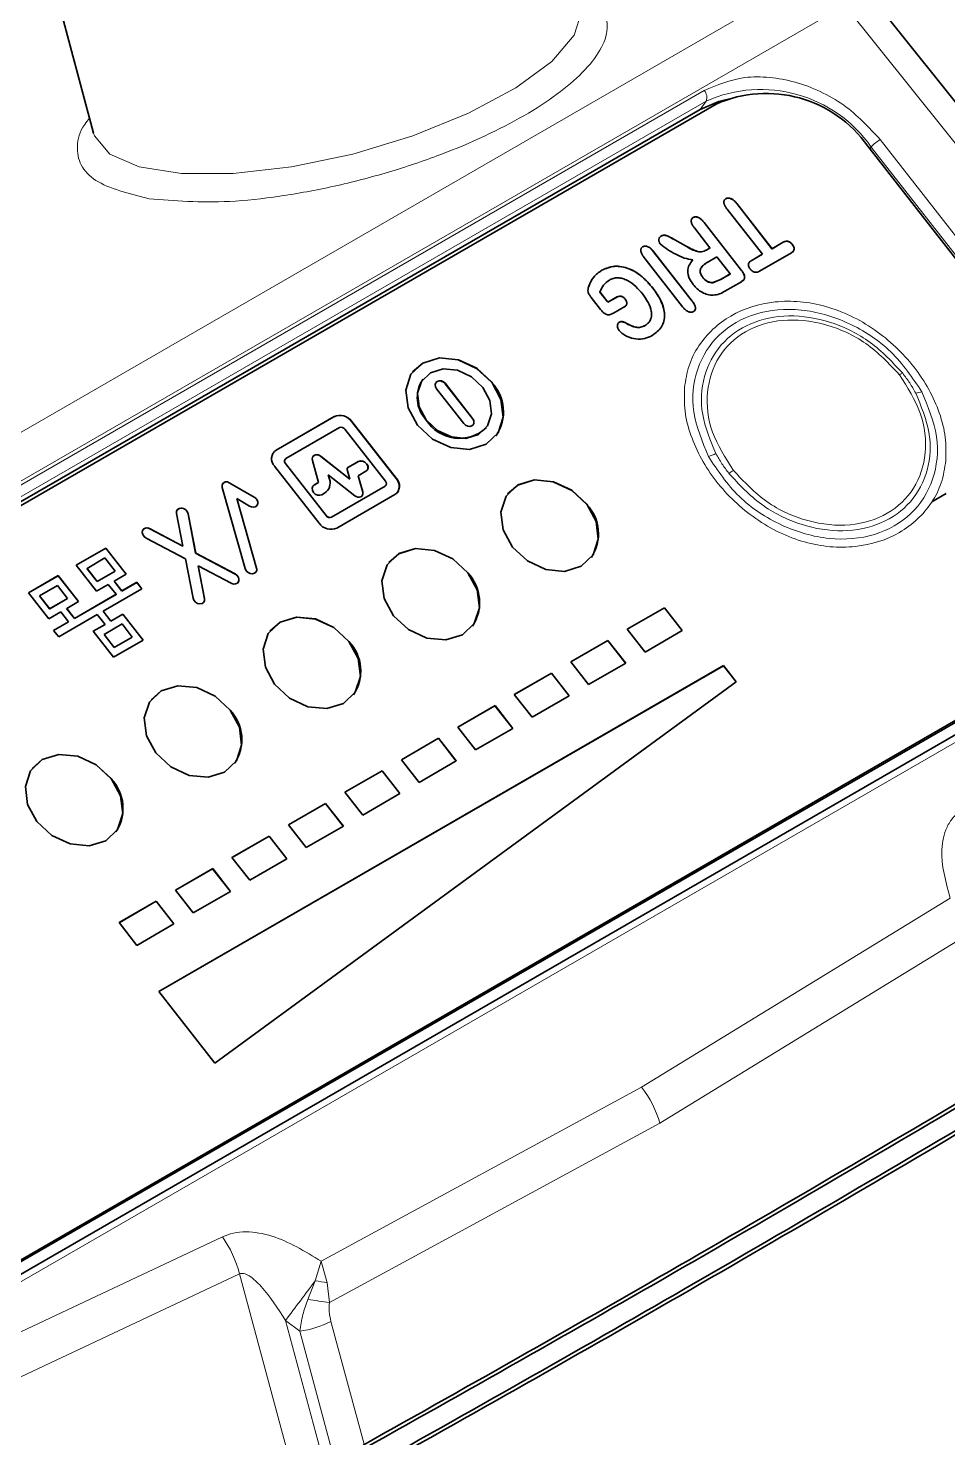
# Paper-space layout 'Blatt1' of a CAD drawing. Header units: millimetres. Extents: x 0 to 1189, y 0 to 841.
# Drawn here: x 845.31 to 849.69, y 652.9 to 659.6 of the extents above; entities that cross this region are included whole.
import ezdxf

# ---------------------------------------------------------------- set-up
doc = ezdxf.new("R2010")
doc.units = ezdxf.units.MM

psp = doc.layouts.new('Blatt1')

# ---------------------------------------------------------------- linework, layer by layer
at = {"color": 7, "linetype": 'Continuous', "lineweight": 35}
for p, q in [((845.2381, 660.5371), (845.6202, 659.1042)), ((850.1449, 658.721), (849.3197, 659.754)), ((848.5831, 659.2426), (843.0676, 656.0586)), ((848.5063, 659.2166), (842.9909, 656.0326)), ((850.5722, 657.4174), (849.3041, 659.0417)), ((848.6292, 658.7923), (848.6289, 658.7919)), ((848.6349, 658.7426), (848.8026, 658.5278)), ((848.6808, 658.7692), (848.6805, 658.7688)), ((848.8483, 658.5539), (848.6805, 658.7688)), ((848.8486, 658.5543), (848.6808, 658.7692)), ((848.4737, 658.7026), (848.4734, 658.7022)), ((848.4793, 658.6528), (848.5535, 658.5578)), ((848.5253, 658.6792), (848.5251, 658.6789)), ((848.7032, 658.4506), (848.5251, 658.6789)), ((848.7035, 658.451), (848.5253, 658.6792)), ((848.3216, 658.6148), (848.3213, 658.6144)), ((848.3856, 658.5962), (848.4364, 658.5675)), ((848.4367, 658.5679), (848.3859, 658.5965)), ((848.9014, 658.5846), (848.8483, 658.5539)), ((848.9017, 658.585), (848.8486, 658.5543)), ((848.9017, 658.585), (848.9014, 658.5846)), ((848.9459, 658.5742), (848.9456, 658.5738)), ((848.2336, 658.5639), (848.2333, 658.5636)), ((848.2392, 658.5136), (848.4232, 658.2779)), ((848.2852, 658.5402), (848.2849, 658.5398)), ((848.4689, 658.304), (848.2849, 658.5398)), ((848.4692, 658.3044), (848.2852, 658.5402)), ((848.5359, 658.5475), (848.5532, 658.5575)), ((848.5535, 658.5578), (848.5362, 658.5479)), ((848.5867, 658.5153), (848.5425, 658.4898)), ((848.5535, 658.5578), (848.5532, 658.5575)), ((848.6501, 658.4341), (848.5867, 658.5153)), ((848.8023, 658.5274), (848.7492, 658.4967)), ((848.8026, 658.5278), (848.7495, 658.4971)), ((848.7887, 658.4468), (848.941, 658.5347)), ((848.8026, 658.5278), (848.8023, 658.5274)), ((848.8486, 658.5543), (848.8483, 658.5539)), ((848.0395, 658.4519), (848.0392, 658.4515)), ((848.7035, 658.451), (848.7032, 658.4506)), ((848.7495, 658.4971), (848.7492, 658.4967)), ((848.5195, 658.4167), (848.5197, 658.4171)), ((848.5668, 658.3922), (848.6043, 658.4074)), ((848.5671, 658.3926), (848.5668, 658.3922)), ((848.5671, 658.3926), (848.6045, 658.4078)), ((848.6043, 658.4074), (848.6498, 658.4337)), ((848.6045, 658.4078), (848.6501, 658.4341)), ((848.6242, 658.3518), (848.7027, 658.3972)), ((848.6498, 658.4337), (848.6501, 658.4341)), ((847.9885, 658.3223), (848.0332, 658.2651)), ((848.0298, 658.3483), (848.0295, 658.3479)), ((848.0673, 658.2994), (848.0295, 658.3479)), ((848.0676, 658.2998), (848.0298, 658.3483)), ((848.1047, 658.321), (848.0673, 658.2994)), ((848.105, 658.3214), (848.0676, 658.2998)), ((848.1502, 658.3143), (848.1499, 658.3139)), ((848.2817, 658.3673), (848.2814, 658.3669)), ((848.4692, 658.3044), (848.4689, 658.304)), ((848.0676, 658.2998), (848.0673, 658.2994)), ((848.0936, 658.2475), (848.1475, 658.2786)), ((848.1225, 658.2048), (848.1222, 658.2044)), ((848.1491, 658.203), (848.1488, 658.2026)), ((848.245, 658.189), (848.2447, 658.1886)), ((847.1387, 657.9679), (847.1384, 657.9675)), ((847.1865, 657.9317), (847.1862, 657.9313)), ((847.2492, 657.9178), (847.2489, 657.9174)), ((847.4235, 657.7458), (847.294, 657.9115)), ((847.4238, 657.7462), (847.2943, 657.9119)), ((847.2519, 657.8874), (847.3814, 657.7217)), ((846.7641, 657.7547), (846.4884, 657.5955)), ((846.7644, 657.7551), (846.4887, 657.5959)), ((846.5355, 657.5556), (846.7901, 657.7026)), ((847.0607, 657.4602), (846.8493, 657.731)), ((847.061, 657.4606), (846.8496, 657.7313)), ((847.4262, 657.7154), (847.4265, 657.7158)), ((847.4889, 657.7016), (847.4892, 657.702)), ((846.8162, 657.6953), (847.0095, 657.4477)), ((847.5367, 657.6653), (847.537, 657.6657)), ((846.8394, 657.4571), (846.7024, 657.5654)), ((846.8397, 657.4574), (846.7027, 657.5658)), ((846.4819, 657.5191), (846.6933, 657.2484)), ((846.5316, 657.5522), (846.5313, 657.5518)), ((846.7264, 657.284), (846.5331, 657.5316)), ((846.5334, 657.532), (846.7267, 657.2844)), ((846.6612, 657.5462), (846.6908, 657.442)), ((846.8265, 657.5039), (846.8397, 657.4574)), ((846.8799, 657.541), (846.8291, 657.5117)), ((846.8802, 657.5414), (846.8294, 657.5121)), ((846.9219, 657.4997), (846.9222, 657.5001)), ((846.258, 657.4444), (846.2577, 657.444)), ((846.3843, 657.3716), (846.2577, 657.444)), ((846.3846, 657.372), (846.258, 657.4444)), ((846.6695, 657.4295), (846.6906, 657.4417)), ((846.6908, 657.442), (846.6698, 657.4299)), ((846.6906, 657.4417), (846.6908, 657.442)), ((846.7369, 657.4775), (846.7371, 657.4779)), ((846.7427, 657.457), (846.7369, 657.4775)), ((846.743, 657.4574), (846.7371, 657.4779)), ((846.7371, 657.4779), (846.863, 657.3783)), ((846.8397, 657.4574), (846.8394, 657.4571)), ((846.8792, 657.4735), (846.8789, 657.4731)), ((846.9008, 657.396), (846.8789, 657.4731)), ((846.8792, 657.4735), (846.9165, 657.495)), ((846.9011, 657.3963), (846.8792, 657.4735)), ((846.2323, 657.4172), (846.3419, 657.0317)), ((846.3012, 657.3653), (846.3015, 657.3657)), ((846.3954, 657.0339), (846.3012, 657.3653)), ((846.3957, 657.0343), (846.3015, 657.3657)), ((846.3015, 657.3657), (846.3629, 657.3293)), ((846.706, 657.3835), (846.7193, 657.3911)), ((847.0072, 657.4237), (846.7525, 657.2767)), ((846.7528, 657.2771), (847.0075, 657.4241)), ((846.7785, 657.2246), (847.0543, 657.3838)), ((847.011, 657.4271), (847.0113, 657.4275)), ((847.5909, 657.3874), (847.5906, 657.387)), ((849.6773, 657.3894), (849.6094, 657.3502)), ((846.3979, 657.3318), (846.3982, 657.3322)), ((846.0153, 657.2946), (846.0456, 657.1382)), ((846.106, 657.1055), (846.0699, 657.2922)), ((846.1063, 657.1059), (846.0702, 657.2926)), ((845.8555, 657.2174), (845.8552, 657.217)), ((845.8701, 657.1771), (846.0574, 657.0776)), ((845.8884, 657.2211), (846.0453, 657.1378)), ((846.0456, 657.1382), (845.8887, 657.2215)), ((845.6785, 657.1291), (845.5371, 657.0475)), ((845.5372, 657.0473), (845.6782, 657.1287)), ((845.6782, 657.1287), (845.6785, 657.1291)), ((845.7747, 657.0051), (845.6782, 657.1287)), ((845.7751, 657.0054), (845.6785, 657.1291)), ((846.0453, 657.1378), (846.0456, 657.1382)), ((846.1063, 657.1059), (846.106, 657.1055)), ((846.106, 657.1055), (846.2933, 657.006)), ((846.2936, 657.0064), (846.1063, 657.1059)), ((845.5371, 657.0475), (845.6337, 656.9237)), ((845.5888, 657.0326), (845.5891, 657.033)), ((845.6375, 656.9703), (845.5888, 657.0326)), ((845.5891, 657.033), (845.6744, 657.0822)), ((845.5891, 657.033), (845.6378, 656.9707)), ((845.6744, 657.0822), (845.7231, 657.0199)), ((846.0574, 657.0776), (846.0935, 656.8909)), ((846.1181, 657.0453), (846.1178, 657.0449)), ((846.1481, 656.8885), (846.1178, 657.0449)), ((846.1484, 656.8889), (846.1181, 657.0453)), ((846.1181, 657.0453), (846.275, 656.962)), ((847.0252, 657.0609), (847.0249, 657.0605)), ((847.9889, 657.0848), (847.9892, 657.0852)), ((845.4522, 656.9985), (845.3108, 656.9169)), ((845.3109, 656.9167), (845.4519, 656.9981)), ((845.4519, 656.9981), (845.4522, 656.9985)), ((845.5484, 656.8745), (845.4519, 656.9981)), ((845.5489, 656.8748), (845.4522, 656.9985)), ((845.7228, 657.0195), (845.6375, 656.9703)), ((845.6378, 656.9707), (845.6375, 656.9703)), ((845.6378, 656.9707), (845.7231, 657.0199)), ((845.7185, 656.9727), (845.7182, 656.9723)), ((845.7182, 656.9723), (845.755, 656.9251)), ((845.7185, 656.9727), (845.7751, 657.0054)), ((845.7553, 656.9255), (845.7185, 656.9727)), ((845.7231, 657.0199), (845.7228, 657.0195)), ((845.755, 656.9251), (845.8258, 656.966)), ((845.8261, 656.9664), (845.7553, 656.9255)), ((845.8258, 656.966), (845.8261, 656.9664)), ((845.8497, 656.9354), (845.8258, 656.966)), ((845.8501, 656.9357), (845.8261, 656.9664)), ((846.3079, 656.9657), (846.3082, 656.9661)), ((845.3108, 656.9169), (845.4074, 656.7931)), ((845.3626, 656.902), (845.3629, 656.9024)), ((845.4112, 656.8396), (845.3626, 656.902)), ((845.3629, 656.9024), (845.4481, 656.9516)), ((845.3629, 656.9024), (845.4115, 656.84)), ((845.4481, 656.9516), (845.4968, 656.8893)), ((845.5287, 656.7945), (845.7269, 656.9089)), ((845.7272, 656.9093), (845.529, 656.7949)), ((845.6337, 656.9237), (845.6904, 656.9565)), ((845.6661, 656.8295), (845.8501, 656.9357)), ((845.6904, 656.9565), (845.7272, 656.9093)), ((845.7269, 656.9089), (845.7272, 656.9093)), ((845.755, 656.9251), (845.7553, 656.9255)), ((845.4074, 656.7931), (845.4641, 656.8258)), ((845.4965, 656.8889), (845.4112, 656.8396)), ((845.4115, 656.84), (845.4112, 656.8396)), ((845.4115, 656.84), (845.4968, 656.8893)), ((845.4641, 656.8258), (845.5009, 656.7787)), ((845.4922, 656.842), (845.4919, 656.8417)), ((845.4919, 656.8417), (845.5287, 656.7945)), ((845.4922, 656.842), (845.5489, 656.8748)), ((845.529, 656.7949), (845.4922, 656.842)), ((845.4968, 656.8893), (845.4965, 656.8889)), ((845.6661, 656.8295), (845.6658, 656.8291)), ((845.6658, 656.8291), (845.7026, 656.7819)), ((845.7029, 656.7823), (845.6661, 656.8295)), ((848.3366, 656.845), (848.1598, 656.7429)), ((848.3363, 656.8446), (848.16, 656.7428)), ((848.3366, 656.845), (848.3363, 656.8446)), ((848.4208, 656.7364), (848.3363, 656.8446)), ((848.4212, 656.7367), (848.3366, 656.845)), ((844.9999, 653.5835), (850.5154, 656.7675)), ((845.5009, 656.7787), (845.4301, 656.7378)), ((845.4302, 656.7376), (845.5006, 656.7783)), ((845.4541, 656.7071), (845.638, 656.8133)), ((845.5006, 656.7783), (845.5009, 656.7787)), ((845.5287, 656.7945), (845.529, 656.7949)), ((845.6749, 656.7661), (845.6182, 656.7334)), ((845.6746, 656.7657), (845.6183, 656.7332)), ((845.638, 656.8133), (845.6749, 656.7661)), ((845.7555, 656.7681), (845.6702, 656.7189)), ((845.6746, 656.7657), (845.6749, 656.7661)), ((845.7026, 656.7819), (845.7593, 656.8146)), ((845.7026, 656.7819), (845.7029, 656.7823)), ((845.7596, 656.815), (845.7029, 656.7823)), ((845.7555, 656.7681), (845.8042, 656.7058)), ((845.7593, 656.8146), (845.7596, 656.815)), ((845.7593, 656.8146), (845.8558, 656.691)), ((845.8562, 656.6913), (845.7596, 656.815)), ((847.4232, 656.7582), (847.4235, 656.7586)), ((850.5043, 656.7529), (844.9889, 653.5689)), ((850.5309, 656.7088), (845.0155, 653.5248)), ((845.4301, 656.7378), (845.4541, 656.7071)), ((845.6182, 656.7334), (845.7148, 656.6096)), ((845.6702, 656.7189), (845.6699, 656.7185)), ((845.7186, 656.6562), (845.6699, 656.7185)), ((845.6702, 656.7189), (845.7189, 656.6565)), ((845.7148, 656.6096), (845.8562, 656.6913)), ((845.8039, 656.7054), (845.7186, 656.6562)), ((845.8042, 656.7058), (845.7189, 656.6565)), ((845.8039, 656.7054), (845.8042, 656.7058)), ((846.4595, 656.7343), (846.4592, 656.7339)), ((848.1598, 656.7429), (848.2444, 656.6346)), ((848.2444, 656.6346), (848.4212, 656.7367)), ((845.7189, 656.6565), (845.7186, 656.6562)), ((848.0679, 656.6898), (847.8911, 656.5878)), ((848.0676, 656.6895), (847.8913, 656.5876)), ((848.0679, 656.6898), (848.0676, 656.6895)), ((848.1521, 656.5813), (848.0676, 656.6895)), ((848.1525, 656.5816), (848.0679, 656.6898)), ((848.6181, 656.5698), (845.9311, 655.0187)), ((845.9312, 655.0185), (848.6178, 656.5695)), ((847.8911, 656.5878), (847.9757, 656.4795)), ((847.9757, 656.4795), (848.1525, 656.5816)), ((848.6178, 656.5695), (848.6181, 656.5698)), ((848.6178, 656.5695), (848.6781, 656.4922)), ((848.6785, 656.4925), (848.6181, 656.5698)), ((846.1968, 654.6783), (848.6785, 656.4925)), ((847.7992, 656.5347), (847.6224, 656.4327)), ((847.7989, 656.5343), (847.6226, 656.4325)), ((847.7992, 656.5347), (847.7989, 656.5343)), ((847.8834, 656.4262), (847.7989, 656.5343)), ((847.8838, 656.4264), (847.7992, 656.5347)), ((846.8575, 656.4317), (846.8578, 656.4321)), ((847.6224, 656.4327), (847.707, 656.3244)), ((847.707, 656.3244), (847.8838, 656.4264)), ((845.8938, 656.4077), (845.8935, 656.4074)), ((847.5305, 656.3796), (847.3537, 656.2776)), ((847.5302, 656.3792), (847.3539, 656.2774)), ((847.5305, 656.3796), (847.5302, 656.3792)), ((847.6146, 656.2711), (847.5302, 656.3792)), ((847.6151, 656.2713), (847.5305, 656.3796)), ((847.2618, 656.2245), (847.085, 656.1224)), ((847.2615, 656.2241), (847.0852, 656.1223)), ((847.2618, 656.2245), (847.2615, 656.2241)), ((847.3459, 656.116), (847.2615, 656.2241)), ((847.3464, 656.1162), (847.2618, 656.2245)), ((847.3537, 656.2776), (847.4383, 656.1693)), ((847.4383, 656.1693), (847.6151, 656.2713)), ((846.2918, 656.1051), (846.2921, 656.1055)), ((847.085, 656.1224), (847.1696, 656.0142)), ((847.1696, 656.0142), (847.3464, 656.1162)), ((845.3281, 656.0812), (845.3278, 656.0808)), ((846.9931, 656.0694), (846.8163, 655.9673)), ((846.9928, 656.069), (846.8165, 655.9672)), ((846.9931, 656.0694), (846.9928, 656.069)), ((847.0772, 655.9609), (846.9928, 656.069)), ((847.0777, 655.9611), (846.9931, 656.0694)), ((846.8163, 655.9673), (846.9009, 655.859)), ((846.9009, 655.859), (847.0777, 655.9611)), ((846.7244, 655.9143), (846.5476, 655.8122)), ((846.7241, 655.9139), (846.5478, 655.8121)), ((846.7244, 655.9143), (846.7241, 655.9139)), ((846.8085, 655.8057), (846.7241, 655.9139)), ((846.809, 655.806), (846.7244, 655.9143)), ((845.7262, 655.7786), (845.7264, 655.7789)), ((846.4557, 655.7591), (846.2789, 655.6571)), ((846.4554, 655.7588), (846.2791, 655.6569)), ((846.4557, 655.7591), (846.4554, 655.7588)), ((846.5398, 655.6506), (846.4554, 655.7588)), ((846.5403, 655.6509), (846.4557, 655.7591)), ((846.5476, 655.8122), (846.6322, 655.7039)), ((846.6322, 655.7039), (846.809, 655.806)), ((846.2789, 655.6571), (846.3635, 655.5488)), ((846.3635, 655.5488), (846.5403, 655.6509)), ((846.187, 655.604), (846.0102, 655.502)), ((846.1867, 655.6036), (846.0104, 655.5018)), ((846.187, 655.604), (846.1867, 655.6036)), ((846.2711, 655.4955), (846.1867, 655.6036)), ((846.2716, 655.4957), (846.187, 655.604)), ((846.0102, 655.502), (846.0948, 655.3937)), ((846.0948, 655.3937), (846.2716, 655.4957)), ((845.9183, 655.4489), (845.7415, 655.3469)), ((845.918, 655.4485), (845.7417, 655.3467)), ((845.9183, 655.4489), (845.918, 655.4485)), ((846.0024, 655.3404), (845.918, 655.4485)), ((846.0029, 655.3406), (845.9183, 655.4489)), ((845.7415, 655.3469), (845.8261, 655.2386)), ((845.8261, 655.2386), (846.0029, 655.3406)), ((845.9311, 655.0187), (846.1968, 654.6783))]:
    psp.add_line(p, q, dxfattribs=at)
at = {"color": 8, "linetype": 'Continuous', "lineweight": 18}
for p, q in [((849.0127, 659.8388), (842.137, 655.8695)), ((842.3199, 655.7429), (849.1957, 659.7122)), ((849.1957, 659.7122), (850.0194, 658.6811)), ((848.5255, 659.3068), (843.01, 656.1228)), ((843.0197, 656.0728), (848.5352, 659.2568)), ((848.5352, 659.2568), (848.5063, 659.2166)), ((850.6316, 657.449), (849.3636, 659.0733)), ((849.3208, 659.0379), (849.314, 659.029)), ((849.3208, 659.0379), (850.5889, 657.4136)), ((848.3856, 658.5962), (848.3859, 658.5965)), ((848.4367, 658.5679), (848.4364, 658.5675)), ((848.5362, 658.5479), (848.5359, 658.5475)), ((848.6043, 658.4074), (848.6045, 658.4078)), ((848.105, 658.3214), (848.1047, 658.321)), ((847.2943, 657.9119), (847.294, 657.9115)), ((846.7644, 657.7551), (846.7641, 657.7547)), ((846.8496, 657.7313), (846.8493, 657.731)), ((847.4238, 657.7462), (847.4235, 657.7458)), ((846.4887, 657.5959), (846.4884, 657.5955)), ((846.7027, 657.5658), (846.7024, 657.5654)), ((846.5331, 657.5316), (846.5334, 657.532)), ((846.8294, 657.5121), (846.8291, 657.5117)), ((846.8802, 657.5414), (846.8799, 657.541)), ((846.6698, 657.4299), (846.6695, 657.4295)), ((846.743, 657.4574), (846.7427, 657.457)), ((847.061, 657.4606), (847.0607, 657.4602)), ((846.3846, 657.372), (846.3843, 657.3716)), ((846.9011, 657.3963), (846.9008, 657.396)), ((847.0075, 657.4241), (847.0072, 657.4237)), ((846.0702, 657.2926), (846.0699, 657.2922)), ((846.7267, 657.2844), (846.7264, 657.284)), ((846.7525, 657.2767), (846.7528, 657.2771)), ((845.8887, 657.2215), (845.8884, 657.2211)), ((846.3957, 657.0343), (846.3954, 657.0339)), ((846.2933, 657.006), (846.2936, 657.0064)), ((846.1484, 656.8889), (846.1481, 656.8885)), ((845.0502, 653.5096), (850.5656, 656.6936)), ((849.6968, 655.4638), (848.2275, 654.5641)), ((848.3152, 654.3921), (849.8293, 655.3205)), ((848.2275, 654.5641), (846.7028, 653.7354)), ((846.7424, 653.5386), (848.3152, 654.3921)), ((846.2331, 653.8514), (844.778, 653.1661)), ((844.8536, 652.9874), (846.314, 653.6755)), ((846.564, 652.7479), (846.314, 653.6755)), ((846.6742, 653.6416), (846.7028, 653.7354)), ((846.7028, 653.7354), (846.7315, 653.6332)), ((846.6404, 653.5535), (846.6742, 653.6416)), ((846.7315, 653.6332), (846.7424, 653.5386)), ((846.5338, 653.4537), (846.7115, 652.7941)), ((846.6017, 653.403), (846.5338, 653.4537)), ((846.7496, 653.4494), (846.912, 652.8469)), ((846.6017, 653.403), (846.764, 652.8005))]:
    psp.add_line(p, q, dxfattribs=at)
at = {"color": 8, "linetype": 'Continuous', "lineweight": 18, "flags": 128}
psp.add_lwpolyline([(845.6202, 659.1042), (845.6245, 659.0906), (845.6972, 659.004), (845.8379, 658.9431), (846.0378, 658.9117), (846.2843, 658.9118), (846.5619, 658.9435), (846.8532, 659.0047), (847.1399, 659.0915), (847.4039, 659.1986), (847.6288, 659.3192), (847.8002, 659.4457), (847.9076, 659.5701), (847.9441, 659.6848), (847.9392, 659.7226)], dxfattribs=at)
at = {"color": 7, "linetype": 'Continuous', "lineweight": 35, "flags": 128}
for points in [[(848.6675, 659.2714), (848.5957, 659.2553), (848.5063, 659.2166)], [(847.1869, 658.0102), (847.1307, 657.9564), (847.1061, 657.8814), (847.1167, 657.7965), (847.1611, 657.7148), (847.2323, 657.6485), (847.3196, 657.6079), (847.4097, 657.5991), (847.4888, 657.6234), (847.545, 657.6772), (847.5696, 657.7522), (847.5589, 657.8371), (847.5146, 657.9189), (847.4434, 657.9851), (847.3561, 658.0257), (847.266, 658.0345), (847.1869, 658.0102)], [(847.5143, 657.9185), (847.4431, 657.9847), (847.3558, 658.0253), (847.2657, 658.0341), (847.1866, 658.0098), (847.1384, 657.9675)], [(847.2035, 657.7393), (847.1698, 657.8014), (847.1617, 657.8659), (847.1804, 657.9229), (847.2231, 657.9638), (847.2833, 657.9823), (847.3517, 657.9756), (847.4181, 657.9447), (847.4722, 657.8944)], [(847.2943, 657.9119), (847.2857, 657.9199), (847.2753, 657.9248), (847.2645, 657.9258), (847.255, 657.9229), (847.2482, 657.9164), (847.2453, 657.9074), (847.2466, 657.8972), (847.2519, 657.8874)], [(847.294, 657.9115), (847.2854, 657.9195), (847.275, 657.9244), (847.2642, 657.9254), (847.2547, 657.9225), (847.2489, 657.9174)], [(847.4722, 657.8944), (847.5059, 657.8322), (847.514, 657.7677), (847.4952, 657.7107), (847.4526, 657.6699), (847.3924, 657.6514), (847.324, 657.6581), (847.2576, 657.6889), (847.2035, 657.7393)], [(847.3814, 657.7217), (847.3899, 657.7137), (847.4004, 657.7089), (847.4112, 657.7078), (847.4207, 657.7107), (847.4274, 657.7172), (847.4304, 657.7262), (847.4291, 657.7364), (847.4238, 657.7462)], [(846.7027, 657.5658), (846.6951, 657.5705), (846.6869, 657.573), (846.6788, 657.5733), (846.6714, 657.5713), (846.6656, 657.5671), (846.6617, 657.5611), (846.6602, 657.554), (846.6612, 657.5462)], [(846.6698, 657.4299), (846.6631, 657.4234), (846.6601, 657.4144), (846.6614, 657.4043), (846.6667, 657.3944), (846.6753, 657.3865), (846.6857, 657.3816), (846.6965, 657.3806), (846.706, 657.3835)], [(847.9668, 657.3384), (847.8956, 657.4046), (847.8083, 657.4452), (847.7182, 657.454), (847.6391, 657.4297), (847.5829, 657.3759), (847.5583, 657.3009), (847.5689, 657.216), (847.6133, 657.1343)], [(847.9665, 657.338), (847.8953, 657.4042), (847.808, 657.4448), (847.7179, 657.4536), (847.6388, 657.4293), (847.5906, 657.387)], [(846.3629, 657.3293), (846.372, 657.3253), (846.3813, 657.3241), (846.3899, 657.3259), (846.3966, 657.3304), (846.4009, 657.3372), (846.4022, 657.3454), (846.4003, 657.3542), (846.3955, 657.3626)], [(846.863, 657.3783), (846.87, 657.3741), (846.8775, 657.3717), (846.885, 657.3714), (846.8918, 657.3733), (846.8971, 657.3772), (846.9007, 657.3826), (846.902, 657.3892), (846.9011, 657.3963)], [(847.011, 657.4271), (847.0097, 657.4256), (847.0072, 657.4237)], [(846.0702, 657.2926), (846.0661, 657.3027), (846.0585, 657.3114), (846.0485, 657.3174), (846.0376, 657.3198), (846.0275, 657.3182), (846.0197, 657.3128), (846.0154, 657.3045), (846.0153, 657.2946)], [(847.6133, 657.1343), (847.6845, 657.068), (847.7718, 657.0274), (847.8619, 657.0186), (847.941, 657.043), (847.9972, 657.0967), (848.0218, 657.1717), (848.0111, 657.2566), (847.9668, 657.3384)], [(845.8887, 657.2215), (845.878, 657.2252), (845.8674, 657.2249), (845.8587, 657.2207), (845.8531, 657.2133), (845.8516, 657.2037), (845.8543, 657.1935), (845.8608, 657.1841), (845.8701, 657.1771)], [(847.4011, 657.0118), (847.3299, 657.078), (847.2426, 657.1186), (847.1525, 657.1275), (847.0734, 657.1031), (847.0172, 657.0493), (846.9926, 656.9743), (847.0033, 656.8895), (847.0476, 656.8077)], [(847.4008, 657.0114), (847.3296, 657.0776), (847.2423, 657.1183), (847.1522, 657.1271), (847.0731, 657.1027), (847.0249, 657.0605)], [(846.3419, 657.0317), (846.3468, 657.0218), (846.3551, 657.0136), (846.3654, 657.0083), (846.3763, 657.0068), (846.386, 657.0093), (846.3931, 657.0154), (846.3965, 657.0242), (846.3957, 657.0343)], [(846.275, 656.962), (846.2857, 656.9583), (846.2963, 656.9586), (846.305, 656.9628), (846.3106, 656.9702), (846.3121, 656.9798), (846.3094, 656.99), (846.3029, 656.9994), (846.2936, 657.0064)], [(847.0476, 656.8077), (847.1188, 656.7415), (847.2061, 656.7009), (847.2962, 656.6921), (847.3753, 656.7164), (847.4315, 656.7702), (847.4561, 656.8452), (847.4454, 656.93), (847.4011, 657.0118)], [(846.0935, 656.8909), (846.0976, 656.8808), (846.1052, 656.8721), (846.1152, 656.8661), (846.126, 656.8637), (846.1362, 656.8653), (846.144, 656.8707), (846.1483, 656.879), (846.1484, 656.8889)], [(846.1446, 656.8714), (846.148, 656.8786), (846.1481, 656.8885)], [(846.8354, 656.6852), (846.7642, 656.7515), (846.6769, 656.7921), (846.5868, 656.8009), (846.5077, 656.7766), (846.4515, 656.7228), (846.4269, 656.6478), (846.4376, 656.5629), (846.4819, 656.4811)], [(846.8351, 656.6849), (846.7639, 656.7511), (846.6766, 656.7917), (846.5865, 656.8005), (846.5074, 656.7762), (846.4592, 656.7339)], [(846.4819, 656.4811), (846.5531, 656.4149), (846.6404, 656.3743), (846.7305, 656.3655), (846.8096, 656.3898), (846.8658, 656.4436), (846.8904, 656.5186), (846.8798, 656.6035), (846.8354, 656.6852)], [(846.2698, 656.3587), (846.1985, 656.4249), (846.1112, 656.4655), (846.0212, 656.4743), (845.942, 656.45), (845.8859, 656.3962), (845.8612, 656.3212), (845.8719, 656.2363), (845.9162, 656.1546)], [(846.2695, 656.3583), (846.1982, 656.4245), (846.1109, 656.4651), (846.0209, 656.4739), (845.9417, 656.4496), (845.8935, 656.4074)], [(845.9162, 656.1546), (845.9874, 656.0883), (846.0747, 656.0477), (846.1648, 656.0389), (846.2439, 656.0633), (846.3001, 656.117), (846.3247, 656.1921), (846.3141, 656.2769), (846.2698, 656.3587)], [(845.7041, 656.0321), (845.6328, 656.0983), (845.5455, 656.139), (845.4555, 656.1478), (845.3763, 656.1234), (845.3202, 656.0697), (845.2955, 655.9946), (845.3062, 655.9098), (845.3505, 655.828)], [(845.7038, 656.0317), (845.6325, 656.098), (845.5453, 656.1386), (845.4552, 656.1474), (845.376, 656.123), (845.3278, 656.0808)], [(845.3505, 655.828), (845.4217, 655.7618), (845.509, 655.7212), (845.5991, 655.7124), (845.6783, 655.7367), (845.7344, 655.7905), (845.759, 655.8655), (845.7484, 655.9503), (845.7041, 656.0321)]]:
    psp.add_lwpolyline(points, dxfattribs=at)
at = {"color": 8, "linetype": 'Continuous', "lineweight": 18}
for centre, radius, start, end in [((848.795, 658.67), 0.6418, 34.97804, 113.88389), ((848.4917, 659.2743), 0.0469, 338.07501, 43.86399), ((849.448, 658.9278), 0.1682, 120.12661, 139.11324), ((849.516, 657.8386), 0.131, 110.2947, 117.87968), ((849.5227, 657.9949), 0.1281, 274.29811, 287.84826), ((848.4673, 657.8195), 0.2662, 287.15804, 295.46106), ((848.8941, 657.1351), 0.4301, 122.20705, 125.63419), ((847.83, 654.2531), 0.5047, 15.97863, 38.03199), ((845.8128, 653.5513), 0.5164, 13.92088, 35.52263), ((809.3702, 681.3747), 46.4835, 323.08243, 323.37157), ((846.6272, 653.1199), 0.5238, 78.51109, 84.84909), ((849.9556, 675.8304), 22.5222, 261.53546, 261.79778), ((846.5435, 653.8474), 0.4482, 277.45678, 297.38013)]:
    psp.add_arc(centre, radius, start, end, dxfattribs=at)
at = {"color": 7, "linetype": 'Continuous', "lineweight": 35}
for centre, radius, start, end in [((848.8215, 658.7041), 0.5889, 34.97804, 113.88389), ((847.3149, 657.8457), 0.1545, 146.37243, 223.73127), ((847.3674, 657.7779), 0.2033, 326.37243, 43.73127), ((846.7923, 657.6911), 0.0696, 34.97804, 113.88389), ((846.7926, 657.6914), 0.0696, 34.97804, 113.88389), ((846.7987, 657.683), 0.0214, 34.97804, 113.88389), ((847.3615, 657.8387), 0.1872, 212.24166, 312.88602), ((847.4059, 657.7289), 0.0244, 326.37322, 43.73048), ((846.5175, 657.5547), 0.0503, 124.99098, 225.0205), ((846.6833, 657.5464), 0.027, 44.90133, 136.16265), ((846.5448, 657.5428), 0.0162, 146.37243, 223.73127), ((846.5443, 657.5429), 0.0154, 124.99098, 225.0205), ((846.833, 657.5062), 0.0069, 121.39708, 199.22237), ((846.8323, 657.5061), 0.00645, 119.76719, 140.49758), ((846.8929, 657.5117), 0.0321, 34.97804, 113.88389), ((846.8932, 657.512), 0.0321, 34.97804, 113.88389), ((846.9031, 657.514), 0.0232, 304.99098, 45.0205), ((846.9006, 657.5131), 0.0252, 327.8635, 42.2402), ((846.2525, 657.4238), 0.0212, 75.04073, 198.09754), ((846.2525, 657.4219), 0.0227, 76.87019, 140.57711), ((846.6901, 657.4389), 0.056, 301.39708, 19.22237), ((846.6865, 657.4387), 0.059, 324.52135, 18.02073), ((846.9986, 657.4368), 0.0154, 304.99098, 45.0205), ((847.0254, 657.425), 0.0503, 304.99098, 45.0205), ((847.0202, 657.4235), 0.0547, 327.8635, 42.2402), ((846.3657, 657.3391), 0.0374, 38.10845, 60.2762), ((846.366, 657.3395), 0.0374, 38.10845, 60.2762), ((846.377, 657.3453), 0.0248, 327.1754, 42.9283), ((846.8821, 657.3898), 0.0197, 324.32137, 18.22071), ((846.0387, 657.2901), 0.0293, 31.57358, 133.5541), ((846.0391, 657.2858), 0.0315, 11.70246, 38.58492), ((847.8196, 657.1974), 0.2033, 326.37243, 43.73127), ((846.7503, 657.2883), 0.0696, 214.97804, 293.88389), ((846.7439, 657.2963), 0.0214, 214.97804, 293.88389), ((846.7442, 657.2967), 0.0214, 214.97804, 293.88389), ((845.8742, 657.1999), 0.0255, 56.07039, 137.9138), ((846.3753, 657.0271), 0.0213, 323.7477, 18.79438), ((846.2757, 656.9729), 0.0375, 38.1121, 62.02208), ((846.2869, 656.9791), 0.0249, 327.31941, 42.78429), ((847.2539, 656.8709), 0.2033, 326.37243, 43.73127), ((846.6882, 656.5443), 0.2033, 326.37243, 43.73127), ((846.1225, 656.2177), 0.2033, 326.37243, 43.73127), ((845.5568, 655.8912), 0.2033, 326.37243, 43.73127), ((785.242, 763.2429), 126.4368, 299.188097, 300.806526), ((785.237, 763.2927), 126.4993, 299.1798, 300.814823), ((785.271, 763.1341), 126.4368, 299.188097, 300.806526), ((785.266, 763.1839), 126.4993, 299.179805, 300.814818)]:
    psp.add_arc(centre, radius, start, end, dxfattribs=at)
at = {"color": 8, "linetype": 'Continuous', "lineweight": 18}
for points, knots in [([(845.8846, 658.792), (846.0056, 658.782), (846.1916, 658.7667), (846.5074, 658.8013), (846.7642, 658.8481), (847.0237, 658.9155), (847.3421, 659.0227), (847.6885, 659.1838), (847.9292, 659.3616), (848.0385, 659.5014), (848.0747, 659.6045), (848.051, 659.6929), (848.0093, 659.7589), (847.9417, 659.779), (847.9226, 659.7847)], [0, 0, 0, 0, 0.132186, 0.203345, 0.276013, 0.348682, 0.41984, 0.552026, 0.684213, 0.755371, 0.828039, 0.900708, 0.971866, 1, 1, 1, 1]), ([(849.3636, 659.0733), (849.309, 659.132), (849.2246, 659.2226), (849.0784, 659.3053), (848.9586, 659.3503), (848.8367, 659.3726), (848.6833, 659.3734), (848.5875, 659.333), (848.5255, 659.3068)], [0, 0, 0, 0, 0.239443, 0.369668, 0.5, 0.630225, 0.760557, 1, 1, 1, 1]), ([(845.6012, 659.1755), (845.593, 659.1655), (845.5544, 659.1187), (845.5363, 659.0415), (845.5528, 658.951), (845.6403, 658.8533), (845.7884, 658.8162), (845.8846, 658.792)], [0, 0, 0, 0, 0.053333, 0.250627, 0.447921, 0.641115, 1, 1, 1, 1]), ([(849.6759, 657.5456), (849.6767, 657.5826), (849.6782, 657.6571), (849.6386, 657.8108), (849.5364, 657.997), (849.3746, 658.1497), (849.2242, 658.2379), (849.1039, 658.283), (848.9816, 658.3058), (848.823, 658.3039), (848.6423, 658.2468), (848.5131, 658.1248), (848.449, 658.0001), (848.4377, 657.9285), (848.4321, 657.8928)], [0, 0, 0, 0, 0.062315, 0.125284, 0.250034, 0.374663, 0.437598, 0.499774, 0.562099, 0.625078, 0.750025, 0.874833, 0.937777, 1, 1, 1, 1]), ([(849.5619, 657.873), (849.5171, 657.9396), (849.4277, 658.0725), (849.2158, 658.211), (848.9856, 658.2763), (848.7643, 658.2568), (848.5868, 658.1554), (848.4819, 657.9878), (848.4583, 657.7779), (848.5167, 657.636), (848.5458, 657.5652)], [0, 0, 0, 0, 0.125717, 0.250597, 0.375422, 0.500237, 0.6251, 0.750086, 0.875087, 1, 1, 1, 1]), ([(849.4706, 657.9614), (849.4218, 658.0138), (849.3244, 658.1184), (849.1277, 658.2137), (848.9257, 658.2459), (848.7402, 658.2076), (848.5969, 658.1044), (848.5164, 657.9506), (848.5036, 657.7652), (848.5557, 657.6412), (848.5817, 657.5792)], [0, 0, 0, 0, 0.125166, 0.250128, 0.375048, 0.50008, 0.625128, 0.750072, 0.87497, 1, 1, 1, 1]), ([(848.6649, 657.499), (848.6267, 657.559), (848.5502, 657.6789), (848.5295, 657.8753), (848.5852, 658.0467), (848.7144, 658.17), (848.8958, 658.2256), (849.101, 658.2047), (849.3045, 658.1137), (849.4047, 658.0075), (849.4548, 657.9544)], [0, 0, 0, 0, 0.125155, 0.250133, 0.375123, 0.500166, 0.625142, 0.749953, 0.87483, 1, 1, 1, 1]), ([(849.4548, 657.9544), (849.493, 657.8943), (849.5693, 657.7743), (849.59, 657.5779), (849.5346, 657.4067), (849.4058, 657.2837), (849.2242, 657.2276), (849.0187, 657.2483), (848.8151, 657.3394), (848.715, 657.4457), (848.6649, 657.499)], [0, 0, 0, 0, 0.125148, 0.250014, 0.374839, 0.499827, 0.624847, 0.749806, 0.874821, 1, 1, 1, 1]), ([(849.5323, 657.8672), (849.5231, 657.8833), (849.5048, 657.9157), (849.482, 657.9461), (849.4706, 657.9614)], [0, 0, 0, 0, 0.49827, 1, 1, 1, 1]), ([(848.4321, 657.8928), (848.4313, 657.8558), (848.4296, 657.7814), (848.4691, 657.6276), (848.5711, 657.4413), (848.7328, 657.2885), (848.8832, 657.2002), (849.0035, 657.1549), (849.126, 657.132), (849.2848, 657.1339), (849.4655, 657.191), (849.5948, 657.3129), (849.659, 657.4379), (849.6703, 657.5098), (849.6759, 657.5456)], [0, 0, 0, 0, 0.062273, 0.125195, 0.249882, 0.374469, 0.437377, 0.499524, 0.561902, 0.624934, 0.749791, 0.874422, 0.937574, 1, 1, 1, 1]), ([(848.5458, 657.5652), (848.5904, 657.4988), (848.6795, 657.3659), (848.8914, 657.227), (849.1221, 657.1614), (849.3438, 657.181), (849.5212, 657.2825), (849.626, 657.4501), (849.6496, 657.6601), (849.5912, 657.802), (849.5619, 657.873)], [0, 0, 0, 0, 0.125089, 0.250401, 0.375415, 0.500323, 0.625175, 0.750044, 0.874968, 1, 1, 1, 1]), ([(848.6436, 657.4846), (848.6923, 657.4322), (848.7897, 657.3276), (848.9865, 657.2321), (849.1886, 657.2001), (849.3742, 657.2386), (849.5174, 657.3418), (849.5978, 657.4956), (849.6105, 657.6812), (849.5583, 657.8052), (849.5323, 657.8672)], [0, 0, 0, 0, 0.125144, 0.250125, 0.375114, 0.500084, 0.625175, 0.750192, 0.875079, 1, 1, 1, 1]), ([(848.5817, 657.5792), (848.5909, 657.563), (848.6093, 657.5305), (848.6321, 657.5), (848.6436, 657.4846)], [0, 0, 0, 0, 0.497932, 1, 1, 1, 1]), ([(849.7498, 655.8815), (849.736, 655.8706), (849.7077, 655.8483), (849.6708, 655.7872), (849.6424, 655.6601), (849.675, 655.5422), (849.6968, 655.4638)], [0, 0, 0, 0, 0.123567, 0.251624, 0.501919, 1, 1, 1, 1]), ([(846.7028, 653.7354), (846.6265, 653.7825), (846.5119, 653.8531), (846.3643, 653.8785), (846.2846, 653.8722), (846.2501, 653.8582), (846.2331, 653.8514)], [0, 0, 0, 0, 0.498617, 0.749166, 0.876717, 1, 1, 1, 1]), ([(846.314, 653.6755), (846.3173, 653.6765), (846.3241, 653.6785), (846.3403, 653.6764), (846.3742, 653.6599), (846.4466, 653.5889), (846.4974, 653.51), (846.5338, 653.4537)], [0, 0, 0, 0, 0.036433, 0.075837, 0.167883, 0.405009, 1, 1, 1, 1]), ([(846.6017, 653.403), (846.6054, 653.4291), (846.6126, 653.4787), (846.6315, 653.5295), (846.6404, 653.5535)], [0, 0, 0, 0, 0.526599, 1, 1, 1, 1]), ([(846.7424, 653.5386), (846.7414, 653.5243), (846.7392, 653.4935), (846.746, 653.4648), (846.7496, 653.4494)], [0, 0, 0, 0, 0.464682, 1, 1, 1, 1])]:
    psp.add_open_spline(points, degree=3, knots=knots, dxfattribs=at)
at = {"color": 7, "linetype": 'Continuous', "lineweight": 35}
for points, knots in [([(848.6229, 658.7862), (848.6221, 658.7849), (848.62, 658.7817), (848.6194, 658.776), (848.62, 658.7706), (848.6211, 658.7662), (848.6228, 658.7618), (848.6249, 658.7576), (848.6272, 658.7534), (848.6305, 658.7484), (848.6332, 658.7449), (848.6349, 658.7426)], [0, 0, 0, 0, 0.1059987, 0.2738739, 0.3683278, 0.4627322, 0.5570605, 0.6513106, 0.7455481, 0.8397836, 1, 1, 1, 1]), ([(848.6292, 658.7923), (848.6288, 658.7921), (848.627, 658.7909), (848.625, 658.7898), (848.6241, 658.7882), (848.6241, 658.7882)], [0, 0, 0, 0, 0.196184, 0.98331, 1, 1, 1, 1]), ([(848.6805, 658.7688), (848.6771, 658.7729), (848.6704, 658.781), (848.6596, 658.7896), (848.6498, 658.7939), (848.6424, 658.7953), (848.635, 658.7949), (848.631, 658.7929), (848.6289, 658.7919)], [0, 0, 0, 0, 0.250099, 0.499648, 0.625625, 0.749085, 0.868914, 1, 1, 1, 1]), ([(848.6808, 658.7692), (848.6805, 658.7696), (848.6788, 658.7716), (848.6758, 658.7753), (848.6715, 658.7799), (848.6676, 658.7836), (848.6643, 658.7863), (848.6609, 658.7888), (848.6566, 658.7914), (848.65, 658.7943), (848.6435, 658.7955), (848.6366, 658.7953), (848.6324, 658.794), (848.6298, 658.7926), (848.6292, 658.7923)], [0, 0, 0, 0, 0.024778, 0.1239026, 0.2231024, 0.3223297, 0.3719032, 0.4214873, 0.5171972, 0.6054522, 0.7605925, 0.8368182, 0.959373, 1, 1, 1, 1]), ([(848.4734, 658.7022), (848.4754, 658.7032), (848.4795, 658.7051), (848.4867, 658.7057), (848.4943, 658.7043), (848.5041, 658.6999), (848.5149, 658.6912), (848.5217, 658.683), (848.5251, 658.6789)], [0, 0, 0, 0, 0.1250864, 0.2501145, 0.3710882, 0.5002752, 0.7498428, 1, 1, 1, 1]), ([(848.5253, 658.6792), (848.522, 658.6833), (848.5152, 658.6915), (848.5045, 658.7002), (848.4947, 658.7047), (848.4873, 658.7061), (848.4801, 658.7054), (848.476, 658.7036), (848.4737, 658.7026)], [0, 0, 0, 0, 0.250291, 0.499992, 0.626371, 0.750267, 0.861512, 1, 1, 1, 1]), ([(848.4737, 658.7026), (848.4719, 658.7013), (848.4683, 658.6989), (848.4651, 658.6932), (848.4637, 658.6867), (848.4647, 658.6773), (848.4699, 658.6655), (848.4762, 658.6571), (848.4793, 658.6528)], [0, 0, 0, 0, 0.12928, 0.247904, 0.3733631, 0.5002008, 0.7498516, 1, 1, 1, 1]), ([(848.3216, 658.6148), (848.3188, 658.6127), (848.3134, 658.6086), (848.3103, 658.6005), (848.3102, 658.5935), (848.3114, 658.5861), (848.3146, 658.5808), (848.3168, 658.5772)], [0, 0, 0, 0, 0.257913, 0.499172, 0.620771, 0.74362, 1, 1, 1, 1]), ([(848.3168, 658.5772), (848.3283, 658.5677), (848.3513, 658.5489), (848.3905, 658.5276), (848.4304, 658.5079), (848.4582, 658.5029), (848.4718, 658.5005)], [0, 0, 0, 0, 0.249622, 0.500144, 0.755346, 1, 1, 1, 1]), ([(848.3856, 658.5962), (848.3787, 658.6), (848.3681, 658.6059), (848.3521, 658.6143), (848.3394, 658.6185), (848.3284, 658.6176), (848.3238, 658.6155), (848.3213, 658.6144)], [0, 0, 0, 0, 0.324103, 0.500985, 0.750408, 0.86634, 1, 1, 1, 1]), ([(848.3859, 658.5965), (848.3754, 658.6027), (848.3597, 658.612), (848.3398, 658.6189), (848.3287, 658.6181), (848.3241, 658.6159), (848.3216, 658.6148)], [0, 0, 0, 0, 0.500878, 0.750308, 0.864809, 1, 1, 1, 1]), ([(848.9456, 658.5738), (848.9426, 658.5771), (848.9381, 658.5822), (848.9303, 658.5868), (848.9241, 658.589), (848.9179, 658.5897), (848.91, 658.5888), (848.9049, 658.5863), (848.9014, 658.5846)], [0, 0, 0, 0, 0.249468, 0.375712, 0.499916, 0.620562, 0.741424, 1, 1, 1, 1]), ([(848.9459, 658.5742), (848.9455, 658.5746), (848.9439, 658.5766), (848.9397, 658.5813), (848.9334, 658.5857), (848.9273, 658.5884), (848.9218, 658.5899), (848.9139, 658.59), (848.9069, 658.5878), (848.9027, 658.5855), (848.9017, 658.585)], [0, 0, 0, 0, 0.029671, 0.148544, 0.349865, 0.44793, 0.527863, 0.67572, 0.921544, 1, 1, 1, 1]), ([(848.9407, 658.5343), (848.9437, 658.5364), (848.9484, 658.5395), (848.9523, 658.5455), (848.9539, 658.5508), (848.9539, 658.5565), (848.9519, 658.5645), (848.9482, 658.57), (848.9456, 658.5738)], [0, 0, 0, 0, 0.24991, 0.377699, 0.500333, 0.623616, 0.743136, 1, 1, 1, 1]), ([(848.941, 658.5347), (848.9413, 658.5349), (848.9424, 658.5356), (848.945, 658.5373), (848.9482, 658.5399), (848.9519, 658.5445), (848.954, 658.5498), (848.9542, 658.5551), (848.9536, 658.5593), (848.9517, 658.5654), (848.9487, 658.5704), (848.9462, 658.5737), (848.9459, 658.5742)], [0, 0, 0, 0, 0.0295298, 0.088595, 0.2070026, 0.3186999, 0.4991203, 0.5863119, 0.6667851, 0.7670395, 0.9660719, 1, 1, 1, 1]), ([(848.2336, 658.5639), (848.2318, 658.5627), (848.2282, 658.5602), (848.2249, 658.5545), (848.2236, 658.5479), (848.2246, 658.5384), (848.2297, 658.5264), (848.236, 658.5179), (848.2392, 658.5136)], [0, 0, 0, 0, 0.125059, 0.250085, 0.37078, 0.500299, 0.749867, 1, 1, 1, 1]), ([(848.2849, 658.5398), (848.2814, 658.544), (848.2747, 658.5522), (848.2639, 658.5607), (848.2543, 658.565), (848.2469, 658.5667), (848.2395, 658.5664), (848.2354, 658.5645), (848.2333, 658.5636)], [0, 0, 0, 0, 0.258224, 0.499783, 0.625393, 0.749754, 0.868874, 1, 1, 1, 1]), ([(848.2852, 658.5402), (848.2817, 658.5444), (848.275, 658.5525), (848.2642, 658.5611), (848.2546, 658.5654), (848.2472, 658.567), (848.2398, 658.5668), (848.2357, 658.5649), (848.2336, 658.5639)], [0, 0, 0, 0, 0.2582244, 0.4997827, 0.6253925, 0.7497537, 0.868874, 1, 1, 1, 1]), ([(848.4364, 658.5675), (848.453, 658.5581), (848.474, 658.5463), (848.5006, 658.5392), (848.5183, 658.5386), (848.5288, 658.5439), (848.5359, 658.5475)], [0, 0, 0, 0, 0.500347, 0.631662, 0.750582, 1, 1, 1, 1]), ([(848.5362, 658.5479), (848.5291, 658.5443), (848.5186, 658.5391), (848.501, 658.5396), (848.4744, 658.5466), (848.4533, 658.5585), (848.4367, 658.5679)], [0, 0, 0, 0, 0.249412, 0.365772, 0.499666, 1, 1, 1, 1]), ([(848.0392, 658.4515), (848.025, 658.4416), (847.9965, 658.4218), (847.9828, 658.3903), (847.9759, 658.3745)], [0, 0, 0, 0, 0.499707, 1, 1, 1, 1]), ([(848.0395, 658.4519), (848.0253, 658.442), (847.9968, 658.4222), (847.9831, 658.3907), (847.9762, 658.3749)], [0, 0, 0, 0, 0.499707, 1, 1, 1, 1]), ([(848.2814, 658.3669), (848.2653, 658.3854), (848.2333, 658.4225), (848.1792, 658.4563), (848.1331, 658.4694), (848.087, 658.4723), (848.0583, 658.4598), (848.0392, 658.4515)], [0, 0, 0, 0, 0.250418, 0.500019, 0.625288, 0.750636, 1, 1, 1, 1]), ([(848.2817, 658.3673), (848.2656, 658.3858), (848.2336, 658.4229), (848.1795, 658.4567), (848.1334, 658.4698), (848.0873, 658.4727), (848.0586, 658.4602), (848.0395, 658.4519)], [0, 0, 0, 0, 0.250418, 0.500019, 0.625288, 0.750636, 1, 1, 1, 1]), ([(848.4718, 658.5005), (848.4655, 658.4929), (848.4529, 658.4776), (848.4464, 658.4524), (848.4489, 658.4307), (848.4562, 658.4089), (848.4669, 658.3938), (848.4739, 658.3838)], [0, 0, 0, 0, 0.250252, 0.499594, 0.621597, 0.750001, 1, 1, 1, 1]), ([(848.5422, 658.4894), (848.5356, 658.4853), (848.5233, 658.4776), (848.5106, 658.4644), (848.5061, 658.4508), (848.5067, 658.4395), (848.5116, 658.4278), (848.5166, 658.4207), (848.5195, 658.4167)], [0, 0, 0, 0, 0.264763, 0.500154, 0.628995, 0.749951, 0.859828, 1, 1, 1, 1]), ([(848.5425, 658.4898), (848.5352, 658.4852), (848.5229, 658.4774), (848.5106, 658.4639), (848.5064, 658.4511), (848.5071, 658.4393), (848.5119, 658.4278), (848.5171, 658.4207), (848.5197, 658.4171)], [0, 0, 0, 0, 0.294849, 0.49995, 0.631822, 0.749729, 0.873099, 1, 1, 1, 1]), ([(848.7024, 658.3968), (848.7066, 658.3995), (848.7129, 658.4038), (848.7176, 658.4124), (848.7186, 658.4199), (848.7168, 658.4279), (848.7122, 658.4384), (848.7068, 658.4458), (848.7032, 658.4506)], [0, 0, 0, 0, 0.24961, 0.380885, 0.499642, 0.61667, 0.749942, 1, 1, 1, 1]), ([(848.7027, 658.3972), (848.7068, 658.3999), (848.7131, 658.4041), (848.7179, 658.4127), (848.7189, 658.4202), (848.7172, 658.4282), (848.7125, 658.4387), (848.7071, 658.4462), (848.7035, 658.451)], [0, 0, 0, 0, 0.24961, 0.378228, 0.499622, 0.61376, 0.749943, 1, 1, 1, 1]), ([(848.7495, 658.4971), (848.7491, 658.4969), (848.7473, 658.4957), (848.744, 658.4936), (848.7405, 658.4901), (848.7381, 658.4864), (848.7362, 658.4818), (848.7359, 658.4769), (848.7368, 658.4706), (848.7392, 658.4643), (848.7425, 658.4598), (848.744, 658.4577)], [0, 0, 0, 0, 0.029466, 0.147412, 0.265685, 0.370115, 0.450954, 0.606533, 0.687053, 0.849671, 1, 1, 1, 1]), ([(848.744, 658.4577), (848.7444, 658.4572), (848.7461, 658.4552), (848.7502, 658.4506), (848.7563, 658.4462), (848.7626, 658.4435), (848.7683, 658.4419), (848.7738, 658.4417), (848.7788, 658.4426), (848.7819, 658.4435), (848.7852, 658.4449), (848.7872, 658.446), (848.7887, 658.4468)], [0, 0, 0, 0, 0.029315, 0.146756, 0.342636, 0.437801, 0.52412, 0.681276, 0.763408, 0.845516, 0.886515, 1, 1, 1, 1]), ([(847.9762, 658.3749), (847.975, 658.3708), (847.9725, 658.3626), (847.9724, 658.3487), (847.979, 658.3348), (847.9853, 658.3266), (847.9885, 658.3223)], [0, 0, 0, 0, 0.250387, 0.500145, 0.74459, 1, 1, 1, 1]), ([(848.0298, 658.3483), (848.0347, 658.3597), (848.0444, 658.3826), (848.0645, 658.3974), (848.0746, 658.4048)], [0, 0, 0, 0, 0.500644, 1, 1, 1, 1]), ([(848.0746, 658.4048), (848.0807, 658.4079), (848.0929, 658.4139), (848.1147, 658.4164), (848.1379, 658.4129), (848.1681, 658.4004), (848.2021, 658.3747), (848.2229, 658.3497), (848.2333, 658.3372)], [0, 0, 0, 0, 0.125096, 0.250081, 0.369577, 0.500228, 0.749726, 1, 1, 1, 1]), ([(848.4739, 658.3838), (848.4801, 658.3767), (848.4924, 658.3624), (848.516, 658.3457), (848.5423, 658.3342), (848.5599, 658.3332), (848.5687, 658.3327)], [0, 0, 0, 0, 0.250264, 0.500411, 0.750484, 1, 1, 1, 1]), ([(848.5195, 658.4167), (848.5225, 658.4131), (848.5286, 658.406), (848.5405, 658.3979), (848.5537, 658.3925), (848.5624, 658.3923), (848.5668, 658.3922)], [0, 0, 0, 0, 0.2502575, 0.5002314, 0.7500885, 1, 1, 1, 1]), ([(848.5197, 658.4171), (848.5228, 658.4135), (848.5289, 658.4064), (848.5408, 658.3983), (848.554, 658.3929), (848.5627, 658.3927), (848.5671, 658.3926)], [0, 0, 0, 0, 0.250257, 0.500231, 0.750088, 1, 1, 1, 1]), ([(848.1499, 658.3139), (848.1469, 658.3174), (848.1423, 658.3227), (848.1339, 658.3269), (848.1257, 658.3283), (848.1155, 658.3265), (848.1086, 658.323), (848.1047, 658.321)], [0, 0, 0, 0, 0.249534, 0.371934, 0.49984, 0.713393, 1, 1, 1, 1]), ([(848.1502, 658.3143), (848.1472, 658.3178), (848.1426, 658.3231), (848.1342, 658.3273), (848.126, 658.3287), (848.1158, 658.3269), (848.1089, 658.3234), (848.105, 658.3214)], [0, 0, 0, 0, 0.249534, 0.371934, 0.49984, 0.713393, 1, 1, 1, 1]), ([(848.1472, 658.2782), (848.1499, 658.2801), (848.1539, 658.2828), (848.1567, 658.2886), (848.1576, 658.2934), (848.1574, 658.2984), (848.1555, 658.3055), (848.1522, 658.3105), (848.1499, 658.3139)], [0, 0, 0, 0, 0.2498335, 0.37194, 0.5004942, 0.6164135, 0.7354057, 1, 1, 1, 1]), ([(848.1475, 658.2786), (848.1502, 658.2805), (848.1541, 658.2832), (848.157, 658.289), (848.1579, 658.2938), (848.1576, 658.2988), (848.1558, 658.3058), (848.1525, 658.3108), (848.1502, 658.3143)], [0, 0, 0, 0, 0.2498335, 0.37194, 0.5004942, 0.6164135, 0.7354057, 1, 1, 1, 1]), ([(848.2333, 658.3372), (848.2425, 658.3245), (848.2607, 658.299), (848.2744, 658.2635), (848.2763, 658.2356), (848.2716, 658.2162), (848.2612, 658.1999), (848.2504, 658.1927), (848.245, 658.189)], [0, 0, 0, 0, 0.250228, 0.499818, 0.626514, 0.749908, 0.87489, 1, 1, 1, 1]), ([(848.2787, 658.1411), (848.2951, 658.1532), (848.3199, 658.1713), (848.3355, 658.2089), (848.3387, 658.2401), (848.3334, 658.273), (848.3172, 658.3168), (848.2958, 658.3472), (848.2817, 658.3673)], [0, 0, 0, 0, 0.249174, 0.374778, 0.499457, 0.620346, 0.749904, 1, 1, 1, 1]), ([(848.329, 658.1979), (848.3308, 658.2016), (848.3368, 658.2143), (848.3381, 658.2399), (848.3332, 658.2726), (848.3169, 658.3164), (848.2955, 658.3469), (848.2814, 658.3669)], [0, 0, 0, 0, 0.075416, 0.259792, 0.438564, 0.630156, 1, 1, 1, 1]), ([(848.4748, 658.2542), (848.4767, 658.2554), (848.4803, 658.2579), (848.4833, 658.2636), (848.4845, 658.2701), (848.4834, 658.2794), (848.4784, 658.2912), (848.4721, 658.2997), (848.4689, 658.304)], [0, 0, 0, 0, 0.129029, 0.24786, 0.37081, 0.50022, 0.74015, 1, 1, 1, 1]), ([(848.4751, 658.2546), (848.477, 658.2558), (848.4806, 658.2583), (848.4836, 658.264), (848.4848, 658.2705), (848.4837, 658.2798), (848.4787, 658.2916), (848.4724, 658.3), (848.4692, 658.3044)], [0, 0, 0, 0, 0.129029, 0.24786, 0.37081, 0.50022, 0.74015, 1, 1, 1, 1]), ([(848.5687, 658.3327), (848.5789, 658.3342), (848.5993, 658.3372), (848.6159, 658.347), (848.6242, 658.3518)], [0, 0, 0, 0, 0.498672, 1, 1, 1, 1]), ([(848.0332, 658.2651), (848.0372, 658.2602), (848.0432, 658.2529), (848.0534, 658.245), (848.0618, 658.2408), (848.0708, 658.2393), (848.0819, 658.2412), (848.0889, 658.245), (848.0936, 658.2475)], [0, 0, 0, 0, 0.250265, 0.377975, 0.500405, 0.616979, 0.749854, 1, 1, 1, 1]), ([(848.4232, 658.2779), (848.4266, 658.2738), (848.4334, 658.2655), (848.4443, 658.257), (848.4541, 658.2527), (848.4616, 658.2512), (848.4689, 658.2516), (848.473, 658.2535), (848.4751, 658.2546)], [0, 0, 0, 0, 0.25015, 0.499658, 0.626471, 0.74889, 0.868943, 1, 1, 1, 1]), ([(848.1225, 658.2048), (848.121, 658.2036), (848.1181, 658.2016), (848.1151, 658.1974), (848.1135, 658.1924), (848.1129, 658.1851), (848.1146, 658.1751), (848.1195, 658.168), (848.1219, 658.1645)], [0, 0, 0, 0, 0.134684, 0.250055, 0.369024, 0.500642, 0.7502, 1, 1, 1, 1]), ([(848.1488, 658.2026), (848.1442, 658.2045), (848.1372, 658.2072), (848.128, 658.2069), (848.1241, 658.2052), (848.1222, 658.2044)], [0, 0, 0, 0, 0.498611, 0.749478, 1, 1, 1, 1]), ([(848.1491, 658.203), (848.1445, 658.2049), (848.1375, 658.2076), (848.1283, 658.2073), (848.1244, 658.2056), (848.1225, 658.2048)], [0, 0, 0, 0, 0.498611, 0.749478, 1, 1, 1, 1]), ([(848.2447, 658.1886), (848.2379, 658.1852), (848.2242, 658.1784), (848.1893, 658.1796), (848.165, 658.1934), (848.1488, 658.2026)], [0, 0, 0, 0, 0.250384, 0.500181, 1, 1, 1, 1]), ([(848.245, 658.189), (848.2382, 658.1856), (848.2245, 658.1788), (848.1896, 658.18), (848.1653, 658.1938), (848.1491, 658.203)], [0, 0, 0, 0, 0.250384, 0.500181, 1, 1, 1, 1]), ([(848.1219, 658.1645), (848.1271, 658.1592), (848.138, 658.1482), (848.165, 658.1327), (848.2016, 658.122), (848.2441, 658.1245), (848.2671, 658.1356), (848.2787, 658.1411)], [0, 0, 0, 0, 0.121231, 0.250178, 0.499671, 0.7497, 1, 1, 1, 1])]:
    psp.add_open_spline(points, degree=3, knots=knots, dxfattribs=at)

doc.saveas('drawing.dxf')
